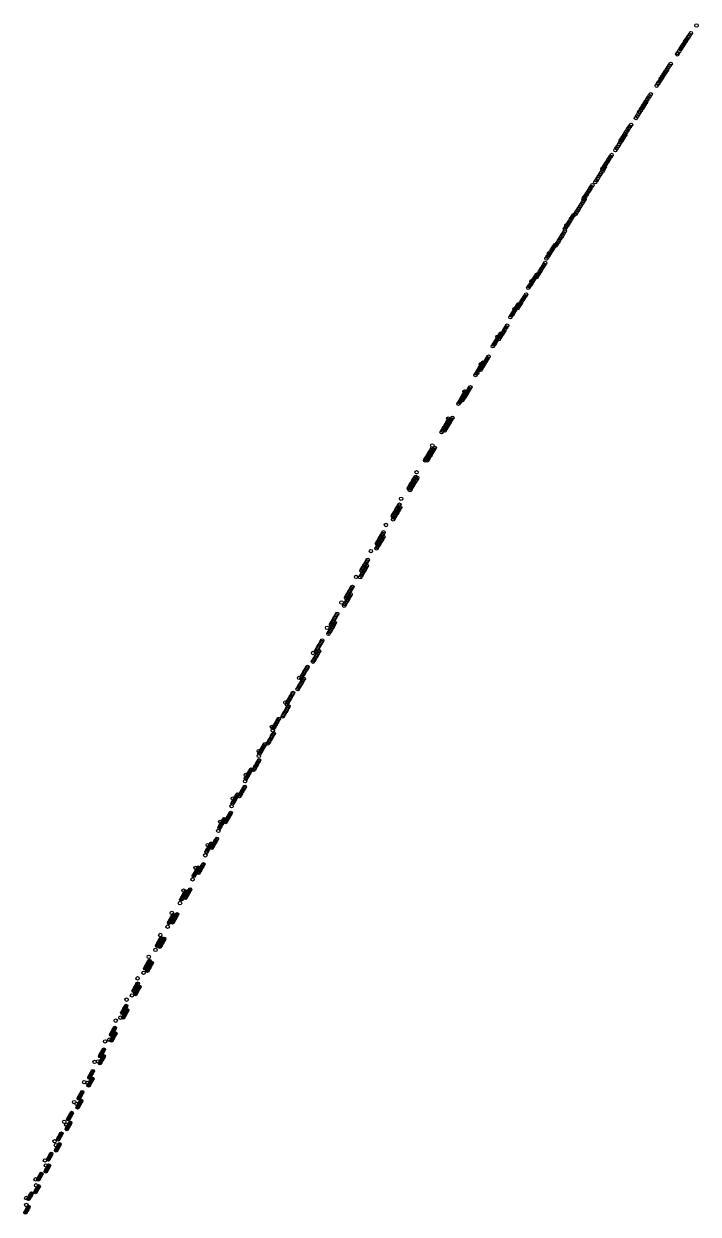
# Model space of a CAD drawing. Header units: millimetres. Extents: x -26 to 31, y -125 to 131.
# Drawn here: x 3.02 to 6.99, y 5.91 to 12.92 of the extents above; entities that cross this region are included whole.
import ezdxf

# ---------------------------------------------------------------- set-up
doc = ezdxf.new("R2010")
doc.units = ezdxf.units.MM
for name, color, linetype in [('Orb_10_28_1.00710_500', 10, 'Continuous'), ('Orb_10_28_1.00791_500', 1, 'Continuous'), ('Orb_10_28_1.00792_500', 2, 'Continuous'), ('Orb_10_28_1.00793_500', 3, 'Continuous'), ('Orb_10_28_1.00794_500', 4, 'Continuous'), ('Orb_10_28_1.00795_500', 5, 'Continuous'), ('Orb_10_28_1.00796_500', 6, 'Continuous'), ('Orb_10_28_1.00797_500', 7, 'Continuous'), ('Orb_10_28_1.00798_500', 8, 'Continuous'), ('Orb_10_28_1.00799_500', 9, 'Continuous'), ('Orb_10_28_1.008109_500', 10, 'Continuous'), ('Orb_10_28_1.008910_500', 1, 'Continuous'), ('Orb_10_28_1.008921_500', 2, 'Continuous'), ('Orb_10_28_1.008932_500', 3, 'Continuous'), ('Orb_10_28_1.008943_500', 4, 'Continuous'), ('Orb_10_28_1.008954_500', 5, 'Continuous'), ('Orb_10_28_1.008965_500', 6, 'Continuous'), ('Orb_10_28_1.008976_500', 7, 'Continuous'), ('Orb_10_28_1.008987_500', 8, 'Continuous'), ('Orb_10_28_1.008998_500', 9, 'Continuous')]:
    doc.layers.add(name, color=color, linetype=linetype)

msp = doc.modelspace()

# ---------------------------------------------------------------- linework, layer by layer
at = {"layer": 'Orb_10_28_1.00710_500'}
for centre in [(6.9849, 12.9145, 4.9508), (6.8711, 12.7448, 4.8338), (6.7588, 12.5754, 4.7202), (6.6478, 12.4065, 4.6098), (6.5383, 12.2382, 4.5025), (6.4302, 12.0704, 4.3984), (6.3236, 11.9033, 4.2972), (6.2184, 11.7369, 4.199), (6.1146, 11.5714, 4.1037), (6.0122, 11.4067, 4.0112), (5.9112, 11.2429, 3.9213), (5.8116, 11.08, 3.8342), (5.7134, 10.9182, 3.7496), (5.6167, 10.7574, 3.6675), (5.5213, 10.5978, 3.5878), (5.4273, 10.4392, 3.5106), (5.3346, 10.2819, 3.4356), (5.2434, 10.1258, 3.3629), (5.1535, 9.971, 3.2924), (5.0649, 9.8174, 3.2239), (4.9777, 9.6652, 3.1576), (4.8918, 9.5143, 3.0933), (4.8072, 9.3647, 3.0309), (4.7239, 9.2166, 2.9703), (4.642, 9.0699, 2.9117), (4.5613, 8.9247, 2.8548), (4.4819, 8.7809, 2.7996), (4.4038, 8.6386, 2.7461), (4.3269, 8.4977, 2.6942), (4.2512, 8.3584, 2.6439), (4.1768, 8.2206, 2.5952), (4.1036, 8.0843, 2.5479), (4.0316, 7.9496, 2.502), (3.9608, 7.8164, 2.4576), (3.8912, 7.6847, 2.4144), (3.8228, 7.5546, 2.3726), (3.7555, 7.4261, 2.3321), (3.6893, 7.2991, 2.2928), (3.6243, 7.1736, 2.2546), (3.5604, 7.0498, 2.2177), (3.4976, 6.9275, 2.1818), (3.4359, 6.8067, 2.147), (3.3753, 6.6875, 2.1133), (3.3157, 6.5698, 2.0805), (3.2572, 6.4537, 2.0487), (3.1998, 6.3392, 2.0179), (3.1433, 6.2261, 1.988), (3.0879, 6.1146, 1.959), (3.0335, 6.0046, 1.9308)]:
    msp.add_circle(centre, 0.01, dxfattribs=at)
at = {"layer": 'Orb_10_28_1.00791_500'}
for centre in [(6.8935, 12.7813, 4.8963), (6.7753, 12.6019, 4.778), (6.6588, 12.4231, 4.6633), (6.5439, 12.245, 4.5519), (6.4306, 12.0677, 4.444), (6.3189, 11.8913, 4.3392), (6.2088, 11.7158, 4.2376), (6.1002, 11.5413, 4.1391), (5.9933, 11.3678, 4.0436), (5.8879, 11.1954, 3.951), (5.7841, 11.0241, 3.8613), (5.6819, 10.8541, 3.7742), (5.5812, 10.6854, 3.6899), (5.4821, 10.5179, 3.6081), (5.3845, 10.3518, 3.5289), (5.2884, 10.1871, 3.4521), (5.1938, 10.0239, 3.3777), (5.1007, 9.862, 3.3056), (5.0091, 9.7017, 3.2358), (4.919, 9.5429, 3.1681), (4.8303, 9.3857, 3.1025), (4.7431, 9.23, 3.0389), (4.6573, 9.076, 2.9773), (4.5729, 8.9236, 2.9177), (4.49, 8.7728, 2.8599), (4.4084, 8.6236, 2.8039), (4.3282, 8.4761, 2.7496), (4.2494, 8.3304, 2.697), (4.1719, 8.1863, 2.6461), (4.0958, 8.0439, 2.5967), (4.021, 7.9032, 2.5489), (3.9475, 7.7643, 2.5025), (3.8753, 7.627, 2.4576), (3.8044, 7.4915, 2.4141), (3.7347, 7.3577, 2.3719), (3.6663, 7.2257, 2.331), (3.5991, 7.0954, 2.2913), (3.5331, 6.9667, 2.2529), (3.4683, 6.8399, 2.2156), (3.4047, 6.7147, 2.1795), (3.3423, 6.5912, 2.1445), (3.281, 6.4695, 2.1105), (3.2209, 6.3494, 2.0776), (3.1619, 6.2311, 2.0456), (3.104, 6.1144, 2.0146), (3.0472, 5.9994, 1.9845)]:
    msp.add_circle(centre, 0.01, dxfattribs=at)
at = {"layer": 'Orb_10_28_1.00792_500'}
for centre in [(6.9008, 12.7923, 4.9042), (6.7825, 12.6128, 4.7856), (6.6658, 12.4339, 4.6706), (6.5507, 12.2556, 4.5591), (6.4373, 12.0782, 4.4508), (6.3254, 11.9016, 4.3459), (6.2151, 11.7259, 4.2441), (6.1064, 11.5512, 4.1453), (5.9994, 11.3775, 4.0496), (5.8939, 11.2049, 3.9568), (5.7899, 11.0335, 3.8668), (5.6875, 10.8634, 3.7796), (5.5867, 10.6944, 3.6951), (5.4874, 10.5268, 3.6132), (5.3897, 10.3605, 3.5338), (5.2935, 10.1957, 3.4568), (5.1987, 10.0322, 3.3823), (5.1055, 9.8702, 3.31), (5.0138, 9.7097, 3.24), (4.9235, 9.5508, 3.1721), (4.8348, 9.3934, 3.1064), (4.7474, 9.2375, 3.0427), (4.6615, 9.0833, 2.981), (4.577, 8.9307, 2.9212), (4.494, 8.7798, 2.8633), (4.4123, 8.6305, 2.8072), (4.332, 8.4828, 2.7528), (4.2531, 8.3369, 2.7001), (4.1755, 8.1926, 2.6491), (4.0993, 8.0501, 2.5996), (4.0244, 7.9093, 2.5517), (3.9508, 7.7702, 2.5052), (3.8785, 7.6328, 2.4602), (3.8075, 7.4971, 2.4166), (3.7377, 7.3632, 2.3743), (3.6692, 7.231, 2.3333), (3.6019, 7.1005, 2.2936), (3.5358, 6.9718, 2.2551), (3.471, 6.8448, 2.2178), (3.4073, 6.7195, 2.1816), (3.3448, 6.5959, 2.1465), (3.2835, 6.474, 2.1125), (3.2233, 6.3538, 2.0794), (3.1642, 6.2353, 2.0474), (3.1062, 6.1185, 2.0164), (3.0493, 6.0034, 1.9862)]:
    msp.add_circle(centre, 0.01, dxfattribs=at)
at = {"layer": 'Orb_10_28_1.00793_500'}
for centre in [(6.9081, 12.8034, 4.9121), (6.7896, 12.6237, 4.7933), (6.6728, 12.4446, 4.678), (6.5576, 12.2662, 4.5662), (6.4439, 12.0886, 4.4577), (6.3319, 11.9118, 4.3525), (6.2215, 11.736, 4.2505), (6.1127, 11.5611, 4.1515), (6.0054, 11.3872, 4.0556), (5.8998, 11.2145, 3.9626), (5.7957, 11.0429, 3.8724), (5.6932, 10.8726, 3.785), (5.5922, 10.7035, 3.7003), (5.4928, 10.5357, 3.6182), (5.3949, 10.3692, 3.5386), (5.2985, 10.2042, 3.4615), (5.2037, 10.0406, 3.3868), (5.1103, 9.8784, 3.3144), (5.0185, 9.7178, 3.2442), (4.9281, 9.5586, 3.1762), (4.8392, 9.401, 3.1104), (4.7518, 9.2451, 3.0465), (4.6657, 9.0907, 2.9847), (4.5812, 8.9379, 2.9248), (4.498, 8.7868, 2.8667), (4.4162, 8.6373, 2.8105), (4.3358, 8.4895, 2.756), (4.2568, 8.3434, 2.7032), (4.1791, 8.199, 2.6521), (4.1028, 8.0563, 2.6025), (4.0278, 7.9153, 2.5545), (3.9541, 7.7761, 2.5079), (3.8817, 7.6385, 2.4628), (3.8106, 7.5027, 2.4191), (3.7407, 7.3686, 2.3768), (3.6721, 7.2363, 2.3357), (3.6048, 7.1057, 2.2959), (3.5386, 6.9768, 2.2573), (3.4737, 6.8496, 2.2199), (3.4099, 6.7242, 2.1837), (3.3473, 6.6005, 2.1485), (3.2859, 6.4785, 2.1144), (3.2256, 6.3582, 2.0813), (3.1665, 6.2395, 2.0492), (3.1085, 6.1226, 2.0181), (3.0515, 6.0074, 1.9879)]:
    msp.add_circle(centre, 0.01, dxfattribs=at)
at = {"layer": 'Orb_10_28_1.00794_500'}
for centre in [(6.9154, 12.8145, 4.92), (6.7968, 12.6346, 4.8009), (6.6798, 12.4554, 4.6854), (6.5644, 12.2768, 4.5733), (6.4506, 12.099, 4.4646), (6.3384, 11.9221, 4.3592), (6.2279, 11.7461, 4.2569), (6.1189, 11.571, 4.1578), (6.0115, 11.397, 4.0616), (5.9057, 11.2241, 3.9684), (5.8015, 11.0523, 3.878), (5.6988, 10.8818, 3.7904), (5.5977, 10.7125, 3.7055), (5.4981, 10.5446, 3.6233), (5.4001, 10.378, 3.5435), (5.3036, 10.2127, 3.4662), (5.2087, 10.0489, 3.3913), (5.1152, 9.8866, 3.3188), (5.0232, 9.7258, 3.2484), (4.9327, 9.5665, 3.1803), (4.8437, 9.4087, 3.1143), (4.7561, 9.2526, 3.0504), (4.67, 9.098, 2.9884), (4.5853, 8.9451, 2.9284), (4.502, 8.7938, 2.8702), (4.4201, 8.6441, 2.8138), (4.3396, 8.4962, 2.7592), (4.2605, 8.3499, 2.7063), (4.1827, 8.2054, 2.6551), (4.1063, 8.0625, 2.6054), (4.0312, 7.9214, 2.5573), (3.9574, 7.782, 2.5107), (3.8849, 7.6443, 2.4655), (3.8137, 7.5083, 2.4217), (3.7438, 7.3741, 2.3792), (3.6751, 7.2416, 2.3381), (3.6076, 7.1109, 2.2982), (3.5414, 6.9818, 2.2596), (3.4764, 6.8545, 2.2221), (3.4125, 6.729, 2.1858), (3.3499, 6.6051, 2.1505), (3.2884, 6.483, 2.1164), (3.228, 6.3625, 2.0832), (3.1688, 6.2438, 2.0511), (3.1107, 6.1267, 2.0199), (3.0537, 6.0114, 1.9896)]:
    msp.add_circle(centre, 0.01, dxfattribs=at)
at = {"layer": 'Orb_10_28_1.00795_500'}
for centre in [(6.9228, 12.8256, 4.9279), (6.804, 12.6455, 4.8086), (6.6868, 12.4661, 4.6928), (6.5712, 12.2874, 4.5805), (6.4573, 12.1095, 4.4715), (6.345, 11.9324, 4.3658), (6.2342, 11.7562, 4.2634), (6.1251, 11.5809, 4.164), (6.0176, 11.4068, 4.0676), (5.9116, 11.2337, 3.9742), (5.8072, 11.0618, 3.8836), (5.7044, 10.8911, 3.7959), (5.6032, 10.7216, 3.7108), (5.5035, 10.5535, 3.6283), (5.4053, 10.3867, 3.5484), (5.3087, 10.2213, 3.4709), (5.2136, 10.0573, 3.3959), (5.12, 9.8948, 3.3232), (5.0279, 9.7338, 3.2527), (4.9373, 9.5743, 3.1844), (4.8482, 9.4164, 3.1183), (4.7605, 9.2601, 3.0542), (4.6742, 9.1053, 2.9921), (4.5894, 8.9522, 2.9319), (4.506, 8.8008, 2.8736), (4.424, 8.651, 2.8172), (4.3434, 8.5029, 2.7625), (4.2642, 8.3565, 2.7094), (4.1863, 8.2117, 2.6581), (4.1098, 8.0687, 2.6083), (4.0346, 7.9274, 2.5601), (3.9607, 7.7879, 2.5134), (3.8881, 7.65, 2.4681), (3.8168, 7.5139, 2.4242), (3.7468, 7.3796, 2.3817), (3.678, 7.2469, 2.3405), (3.6105, 7.116, 2.3005), (3.5442, 6.9869, 2.2618), (3.4791, 6.8594, 2.2242), (3.4151, 6.7337, 2.1878), (3.3524, 6.6097, 2.1525), (3.2908, 6.4875, 2.1183), (3.2304, 6.3669, 2.0851), (3.1711, 6.248, 2.0529), (3.1129, 6.1309, 2.0217), (3.0559, 6.0154, 1.9913)]:
    msp.add_circle(centre, 0.01, dxfattribs=at)
at = {"layer": 'Orb_10_28_1.00796_500'}
for centre in [(6.9301, 12.8366, 4.9359), (6.8112, 12.6565, 4.8163), (6.6938, 12.4769, 4.7002), (6.5781, 12.298, 4.5876), (6.464, 12.1199, 4.4784), (6.3515, 11.9426, 4.3725), (6.2406, 11.7663, 4.2698), (6.1313, 11.5909, 4.1702), (6.0236, 11.4165, 4.0736), (5.9175, 11.2433, 3.98), (5.813, 11.0712, 3.8892), (5.7101, 10.9003, 3.8013), (5.6087, 10.7307, 3.716), (5.5089, 10.5624, 3.6334), (5.4106, 10.3954, 3.5533), (5.3138, 10.2298, 3.4756), (5.2186, 10.0657, 3.4004), (5.1249, 9.903, 3.3276), (5.0326, 9.7418, 3.2569), (4.9419, 9.5822, 3.1885), (4.8526, 9.4241, 3.1222), (4.7648, 9.2676, 3.058), (4.6785, 9.1127, 2.9958), (4.5935, 8.9594, 2.9355), (4.51, 8.8078, 2.8771), (4.4279, 8.6579, 2.8205), (4.3472, 8.5096, 2.7657), (4.2679, 8.363, 2.7126), (4.1899, 8.2181, 2.6611), (4.1133, 8.0749, 2.6112), (4.038, 7.9335, 2.5629), (3.964, 7.7938, 2.5161), (3.8913, 7.6558, 2.4707), (3.8199, 7.5195, 2.4268), (3.7498, 7.385, 2.3842), (3.681, 7.2523, 2.3429), (3.6133, 7.1212, 2.3028), (3.5469, 6.9919, 2.264), (3.4818, 6.8643, 2.2264), (3.4178, 6.7385, 2.1899), (3.3549, 6.6144, 2.1546), (3.2933, 6.492, 2.1203), (3.2328, 6.3713, 2.087), (3.1734, 6.2523, 2.0547), (3.1152, 6.135, 2.0234), (3.058, 6.0194, 1.9931)]:
    msp.add_circle(centre, 0.01, dxfattribs=at)
at = {"layer": 'Orb_10_28_1.00797_500'}
for centre in [(6.9375, 12.8477, 4.9438), (6.8184, 12.6674, 4.824), (6.7008, 12.4877, 4.7076), (6.585, 12.3086, 4.5948), (6.4707, 12.1303, 4.4854), (6.358, 11.9529, 4.3792), (6.247, 11.7764, 4.2763), (6.1376, 11.6008, 4.1764), (6.0297, 11.4263, 4.0797), (5.9235, 11.2529, 3.9858), (5.8188, 11.0806, 3.8949), (5.7157, 10.9095, 3.8067), (5.6142, 10.7397, 3.7212), (5.5142, 10.5713, 3.6384), (5.4158, 10.4041, 3.5582), (5.3189, 10.2384, 3.4804), (5.2236, 10.0741, 3.405), (5.1297, 9.9112, 3.332), (5.0374, 9.7499, 3.2612), (4.9465, 9.59, 3.1926), (4.8571, 9.4318, 3.1262), (4.7692, 9.2751, 3.0618), (4.6827, 9.1201, 2.9995), (4.5977, 8.9666, 2.9391), (4.514, 8.8148, 2.8806), (4.4318, 8.6647, 2.8239), (4.351, 8.5163, 2.7689), (4.2716, 8.3695, 2.7157), (4.1935, 8.2245, 2.6641), (4.1168, 8.0812, 2.6142), (4.0414, 7.9396, 2.5657), (3.9673, 7.7997, 2.5188), (3.8945, 7.6616, 2.4734), (3.8231, 7.5252, 2.4293), (3.7528, 7.3905, 2.3866), (3.6839, 7.2576, 2.3452), (3.6162, 7.1264, 2.3051), (3.5497, 6.997, 2.2662), (3.4844, 6.8693, 2.2286), (3.4204, 6.7433, 2.192), (3.3575, 6.619, 2.1566), (3.2958, 6.4965, 2.1222), (3.2352, 6.3757, 2.0889), (3.1758, 6.2565, 2.0566), (3.1174, 6.1391, 2.0252), (3.0602, 6.0234, 1.9948)]:
    msp.add_circle(centre, 0.01, dxfattribs=at)
at = {"layer": 'Orb_10_28_1.00798_500'}
for centre in [(6.9448, 12.8588, 4.9518), (6.8255, 12.6783, 4.8317), (6.7079, 12.4985, 4.7151), (6.5918, 12.3192, 4.602), (6.4774, 12.1408, 4.4923), (6.3646, 11.9632, 4.3859), (6.2534, 11.7865, 4.2827), (6.1438, 11.6108, 4.1827), (6.0358, 11.4361, 4.0857), (5.9294, 11.2625, 3.9917), (5.8246, 11.09, 3.9005), (5.7214, 10.9188, 3.8121), (5.6197, 10.7488, 3.7265), (5.5196, 10.5802, 3.6435), (5.421, 10.4128, 3.563), (5.324, 10.2469, 3.4851), (5.2285, 10.0824, 3.4096), (5.1346, 9.9194, 3.3364), (5.0421, 9.7579, 3.2655), (4.9511, 9.5979, 3.1968), (4.8616, 9.4395, 3.1302), (4.7735, 9.2826, 3.0657), (4.6869, 9.1274, 3.0032), (4.6018, 8.9738, 2.9427), (4.5181, 8.8219, 2.884), (4.4357, 8.6716, 2.8272), (4.3548, 8.523, 2.7722), (4.2753, 8.3761, 2.7188), (4.1971, 8.2309, 2.6671), (4.1203, 8.0874, 2.6171), (4.0448, 7.9456, 2.5686), (3.9706, 7.8056, 2.5216), (3.8977, 7.6673, 2.476), (3.8262, 7.5308, 2.4319), (3.7559, 7.396, 2.3891), (3.6868, 7.2629, 2.3476), (3.6191, 7.1316, 2.3074), (3.5525, 7.002, 2.2685), (3.4871, 6.8742, 2.2307), (3.423, 6.748, 2.1941), (3.36, 6.6237, 2.1586), (3.2982, 6.501, 2.1242), (3.2376, 6.38, 2.0908), (3.1781, 6.2608, 2.0584), (3.1197, 6.1432, 2.027), (3.0624, 6.0274, 1.9965)]:
    msp.add_circle(centre, 0.01, dxfattribs=at)
at = {"layer": 'Orb_10_28_1.00799_500'}
for centre in [(6.9522, 12.8699, 4.9598), (6.8327, 12.6893, 4.8394), (6.7149, 12.5092, 4.7225), (6.5987, 12.3299, 4.6092), (6.4841, 12.1513, 4.4993), (6.3711, 11.9735, 4.3926), (6.2598, 11.7966, 4.2892), (6.15, 11.6207, 4.189), (6.0419, 11.4458, 4.0917), (5.9354, 11.2721, 3.9975), (5.8304, 11.0995, 3.9061), (5.727, 10.9281, 3.8176), (5.6252, 10.7579, 3.7317), (5.525, 10.5891, 3.6486), (5.4263, 10.4216, 3.568), (5.3291, 10.2555, 3.4898), (5.2335, 10.0908, 3.4141), (5.1394, 9.9276, 3.3408), (5.0468, 9.7659, 3.2697), (4.9557, 9.6058, 3.2009), (4.8661, 9.4472, 3.1342), (4.7779, 9.2902, 3.0695), (4.6912, 9.1348, 3.0069), (4.6059, 8.981, 2.9463), (4.5221, 8.8289, 2.8875), (4.4397, 8.6784, 2.8306), (4.3586, 8.5297, 2.7754), (4.279, 8.3826, 2.7219), (4.2007, 8.2373, 2.6702), (4.1238, 8.0936, 2.62), (4.0482, 7.9517, 2.5714), (3.9739, 7.8115, 2.5243), (3.901, 7.6731, 2.4787), (3.8293, 7.5364, 2.4344), (3.7589, 7.4015, 2.3916), (3.6898, 7.2683, 2.35), (3.6219, 7.1368, 2.3097), (3.5553, 7.0071, 2.2707), (3.4898, 6.8791, 2.2329), (3.4256, 6.7528, 2.1962), (3.3626, 6.6283, 2.1606), (3.3007, 6.5055, 2.1261), (3.24, 6.3844, 2.0927), (3.1804, 6.265, 2.0602), (3.1219, 6.1474, 2.0287), (3.0646, 6.0314, 1.9982)]:
    msp.add_circle(centre, 0.01, dxfattribs=at)
at = {"layer": 'Orb_10_28_1.008109_500'}
for centre in [(6.919, 12.82, 4.9321), (6.7991, 12.638, 4.8121), (6.681, 12.4567, 4.6957), (6.5645, 12.2761, 4.5828), (6.4496, 12.0964, 4.4733), (6.3364, 11.9175, 4.3671), (6.2248, 11.7396, 4.2642), (6.1149, 11.5627, 4.1644), (6.0066, 11.3868, 4.0676), (5.8999, 11.2122, 3.9739), (5.7948, 11.0387, 3.883), (5.6913, 10.8665, 3.7949), (5.5894, 10.6955, 3.7095), (5.4891, 10.526, 3.6268), (5.3903, 10.3578, 3.5467), (5.2931, 10.1911, 3.4691), (5.1975, 10.0258, 3.3938), (5.1034, 9.8621, 3.3209), (5.0108, 9.6999, 3.2503), (4.9197, 9.5392, 3.1819), (4.8302, 9.3802, 3.1157), (4.7421, 9.2228, 3.0515), (4.6554, 9.067, 2.9893), (4.5703, 8.9129, 2.9291), (4.4865, 8.7605, 2.8708), (4.4042, 8.6098, 2.8142), (4.3233, 8.4609, 2.7595), (4.2438, 8.3136, 2.7065), (4.1657, 8.1681, 2.6551), (4.0889, 8.0243, 2.6053), (4.0135, 7.8823, 2.5571), (3.9395, 7.7421, 2.5103), (3.8667, 7.6036, 2.465), (3.7952, 7.4669, 2.4212), (3.7251, 7.332, 2.3786), (3.6562, 7.1988, 2.3374), (3.5885, 7.0674, 2.2975), (3.5221, 6.9378, 2.2588), (3.457, 6.8099, 2.2213), (3.393, 6.6838, 2.1849), (3.3302, 6.5594, 2.1496), (3.2686, 6.4368, 2.1154), (3.2081, 6.3159, 2.0822), (3.1488, 6.1967, 2.05), (3.0907, 6.0793, 2.0188), (3.0336, 5.9636, 1.9885)]:
    msp.add_circle(centre, 0.01, dxfattribs=at)
at = {"layer": 'Orb_10_28_1.008910_500'}
for centre in [(6.8749, 12.7515, 4.93), (6.7504, 12.56, 4.8073), (6.6276, 12.3694, 4.6885), (6.5068, 12.1797, 4.5734), (6.3877, 11.9911, 4.4619), (6.2705, 11.8036, 4.3539), (6.1551, 11.6173, 4.2494), (6.0415, 11.4322, 4.1481), (5.9297, 11.2485, 4.05), (5.8197, 11.0661, 3.9551), (5.7114, 10.8852, 3.8631), (5.6049, 10.7058, 3.7741), (5.5001, 10.5279, 3.688), (5.3971, 10.3517, 3.6046), (5.2958, 10.177, 3.5238), (5.1962, 10.004, 3.4457), (5.0983, 9.8328, 3.37), (5.002, 9.6633, 3.2968), (4.9074, 9.4955, 3.2259), (4.8145, 9.3296, 3.1573), (4.7231, 9.1655, 3.0909), (4.6334, 9.0032, 3.0267), (4.5453, 8.8428, 2.9645), (4.4587, 8.6843, 2.9042), (4.3736, 8.5277, 2.8459), (4.2901, 8.373, 2.7895), (4.2082, 8.2202, 2.7349), (4.1277, 8.0694, 2.682), (4.0487, 7.9205, 2.6307), (3.9711, 7.7735, 2.5812), (3.895, 7.6285, 2.5331), (3.8204, 7.4855, 2.4866), (3.7471, 7.3443, 2.4416), (3.6752, 7.2052, 2.3979), (3.6047, 7.068, 2.3557), (3.5355, 6.9327, 2.3147), (3.4677, 6.7993, 2.275), (3.4011, 6.6679, 2.2366), (3.3359, 6.5384, 2.1993), (3.272, 6.4108, 2.1631), (3.2093, 6.2851, 2.1281), (3.1478, 6.1613, 2.0941), (3.0876, 6.0394, 2.0612), (3.0285, 5.9193, 2.0292)]:
    msp.add_circle(centre, 0.01, dxfattribs=at)
at = {"layer": 'Orb_10_28_1.008921_500'}
for centre in [(6.8826, 12.7632, 4.9382), (6.7578, 12.5715, 4.8153), (6.6349, 12.3807, 4.6962), (6.5139, 12.1908, 4.5808), (6.3947, 12.002, 4.469), (6.2773, 11.8143, 4.3608), (6.1617, 11.6278, 4.256), (6.0479, 11.4426, 4.1545), (5.936, 11.2586, 4.0562), (5.8258, 11.0761, 3.961), (5.7174, 10.895, 3.8689), (5.6107, 10.7154, 3.7797), (5.5058, 10.5373, 3.6933), (5.4026, 10.3608, 3.6097), (5.3012, 10.186, 3.5288), (5.2014, 10.0128, 3.4505), (5.1034, 9.8414, 3.3746), (5.007, 9.6717, 3.3013), (4.9122, 9.5037, 3.2302), (4.8191, 9.3376, 3.1615), (4.7277, 9.1733, 3.0949), (4.6378, 9.0109, 3.0305), (4.5495, 8.8503, 2.9682), (4.4628, 8.6916, 2.9078), (4.3777, 8.5348, 2.8494), (4.2941, 8.3799, 2.7928), (4.212, 8.227, 2.7381), (4.1314, 8.0759, 2.6851), (4.0523, 7.9269, 2.6338), (3.9746, 7.7797, 2.5841), (3.8984, 7.6346, 2.5359), (3.8236, 7.4913, 2.4893), (3.7503, 7.3501, 2.4442), (3.6783, 7.2107, 2.4005), (3.6077, 7.0734, 2.3581), (3.5384, 6.9379, 2.3171), (3.4705, 6.8044, 2.2773), (3.4039, 6.6728, 2.2388), (3.3386, 6.5432, 2.2014), (3.2745, 6.4155, 2.1652), (3.2117, 6.2896, 2.1301), (3.1502, 6.1657, 2.0961), (3.0899, 6.0436, 2.063), (3.0308, 5.9234, 2.031)]:
    msp.add_circle(centre, 0.01, dxfattribs=at)
at = {"layer": 'Orb_10_28_1.008932_500'}
for centre in [(6.8903, 12.7749, 4.9464), (6.7653, 12.583, 4.8232), (6.6423, 12.392, 4.7038), (6.521, 12.202, 4.5882), (6.4016, 12.013, 4.4762), (6.2841, 11.8251, 4.3677), (6.1683, 11.6384, 4.2626), (6.0544, 11.4529, 4.1609), (5.9422, 11.2688, 4.0623), (5.8319, 11.086, 3.9669), (5.7233, 10.9047, 3.8746), (5.6165, 10.7249, 3.7852), (5.5114, 10.5467, 3.6986), (5.4081, 10.37, 3.6148), (5.3065, 10.195, 3.5337), (5.2066, 10.0216, 3.4552), (5.1084, 9.85, 3.3793), (5.0119, 9.6801, 3.3057), (4.917, 9.512, 3.2345), (4.8238, 9.3456, 3.1656), (4.7322, 9.1811, 3.0989), (4.6422, 9.0185, 3.0344), (4.5538, 8.8577, 2.9719), (4.467, 8.6989, 2.9114), (4.3817, 8.5419, 2.8529), (4.298, 8.3868, 2.7962), (4.2158, 8.2337, 2.7413), (4.1351, 8.0825, 2.6882), (4.0559, 7.9333, 2.6368), (3.9781, 7.786, 2.587), (3.9018, 7.6406, 2.5387), (3.8269, 7.4972, 2.492), (3.7535, 7.3558, 2.4468), (3.6814, 7.2163, 2.403), (3.6107, 7.0788, 2.3605), (3.5413, 6.9432, 2.3194), (3.4733, 6.8095, 2.2796), (3.4066, 6.6778, 2.241), (3.3412, 6.548, 2.2035), (3.2771, 6.4201, 2.1673), (3.2142, 6.2941, 2.1321), (3.1526, 6.1701, 2.098), (3.0922, 6.0478, 2.0649), (3.033, 5.9275, 2.0328)]:
    msp.add_circle(centre, 0.01, dxfattribs=at)
at = {"layer": 'Orb_10_28_1.008943_500'}
for centre in [(6.898, 12.7866, 4.9547), (6.7729, 12.5945, 4.8312), (6.6496, 12.4033, 4.7115), (6.5282, 12.2131, 4.5956), (6.4086, 12.0239, 4.4833), (6.2909, 11.8358, 4.3746), (6.1749, 11.6489, 4.2692), (6.0608, 11.4633, 4.1673), (5.9485, 11.279, 4.0685), (5.838, 11.096, 3.9729), (5.7293, 10.9145, 3.8803), (5.6223, 10.7345, 3.7907), (5.5171, 10.5561, 3.704), (5.4136, 10.3792, 3.62), (5.3119, 10.204, 3.5387), (5.2118, 10.0304, 3.46), (5.1135, 9.8586, 3.3839), (5.0168, 9.6885, 3.3102), (4.9218, 9.5202, 3.2388), (4.8285, 9.3537, 3.1698), (4.7367, 9.189, 3.1029), (4.6466, 9.0262, 3.0382), (4.5581, 8.8652, 2.9756), (4.4712, 8.7061, 2.915), (4.3858, 8.549, 2.8563), (4.3019, 8.3938, 2.7995), (4.2196, 8.2404, 2.7446), (4.1388, 8.0891, 2.6913), (4.0595, 7.9397, 2.6398), (3.9816, 7.7922, 2.5899), (3.9052, 7.6467, 2.5416), (3.8302, 7.5031, 2.4948), (3.7566, 7.3615, 2.4494), (3.6845, 7.2219, 2.4055), (3.6137, 7.0842, 2.363), (3.5442, 6.9484, 2.3218), (3.4761, 6.8146, 2.2819), (3.4093, 6.6828, 2.2432), (3.3438, 6.5528, 2.2057), (3.2796, 6.4248, 2.1693), (3.2167, 6.2987, 2.1341), (3.155, 6.1744, 2.0999), (3.0945, 6.0521, 2.0668), (3.0353, 5.9316, 2.0346)]:
    msp.add_circle(centre, 0.01, dxfattribs=at)
at = {"layer": 'Orb_10_28_1.008954_500'}
for centre in [(6.9057, 12.7983, 4.9629), (6.7804, 12.6061, 4.8391), (6.6569, 12.4147, 4.7192), (6.5353, 12.2243, 4.603), (6.4156, 12.0349, 4.4904), (6.2976, 11.8466, 4.3814), (6.1816, 11.6595, 4.2759), (6.0673, 11.4737, 4.1737), (5.9548, 11.2891, 4.0747), (5.8441, 11.106, 3.9789), (5.7352, 10.9243, 3.8861), (5.6281, 10.7441, 3.7963), (5.5228, 10.5655, 3.7093), (5.4191, 10.3884, 3.6252), (5.3172, 10.213, 3.5437), (5.2171, 10.0392, 3.4648), (5.1186, 9.8672, 3.3885), (5.0218, 9.6969, 3.3146), (4.9266, 9.5284, 3.2431), (4.8331, 9.3617, 3.1739), (4.7413, 9.1968, 3.1069), (4.651, 9.0338, 3.0421), (4.5624, 8.8727, 2.9794), (4.4753, 8.7134, 2.9186), (4.3898, 8.5561, 2.8598), (4.3059, 8.4007, 2.8029), (4.2234, 8.2472, 2.7478), (4.1425, 8.0957, 2.6944), (4.0631, 7.9461, 2.6428), (3.9851, 7.7984, 2.5928), (3.9086, 7.6527, 2.5444), (3.8335, 7.509, 2.4975), (3.7598, 7.3673, 2.452), (3.6876, 7.2275, 2.4081), (3.6167, 7.0896, 2.3654), (3.5471, 6.9537, 2.3241), (3.4789, 6.8197, 2.2841), (3.4121, 6.6877, 2.2454), (3.3465, 6.5576, 2.2078), (3.2822, 6.4295, 2.1714), (3.2192, 6.3032, 2.1361), (3.1574, 6.1788, 2.1018), (3.0969, 6.0564, 2.0686), (3.0375, 5.9358, 2.0364)]:
    msp.add_circle(centre, 0.01, dxfattribs=at)
at = {"layer": 'Orb_10_28_1.008965_500'}
for centre in [(6.9134, 12.81, 4.9712), (6.7879, 12.6176, 4.8471), (6.6643, 12.426, 4.7269), (6.5425, 12.2354, 4.6104), (6.4225, 12.0458, 4.4976), (6.3045, 11.8574, 4.3883), (6.1882, 11.6701, 4.2825), (6.0737, 11.484, 4.1801), (5.9611, 11.2993, 4.0809), (5.8503, 11.116, 3.9848), (5.7412, 10.9341, 3.8918), (5.6339, 10.7537, 3.8018), (5.5284, 10.5749, 3.7147), (5.4247, 10.3976, 3.6303), (5.3226, 10.222, 3.5487), (5.2223, 10.048, 3.4696), (5.1237, 9.8758, 3.3931), (5.0267, 9.7053, 3.3191), (4.9314, 9.5366, 3.2474), (4.8378, 9.3697, 3.1781), (4.7458, 9.2047, 3.111), (4.6555, 9.0415, 3.046), (4.5667, 8.8801, 2.9831), (4.4795, 8.7207, 2.9222), (4.3939, 8.5632, 2.8633), (4.3098, 8.4076, 2.8063), (4.2272, 8.2539, 2.751), (4.1462, 8.1022, 2.6976), (4.0667, 7.9525, 2.6458), (3.9886, 7.8047, 2.5957), (3.912, 7.6588, 2.5472), (3.8368, 7.5149, 2.5002), (3.763, 7.373, 2.4547), (3.6907, 7.233, 2.4106), (3.6197, 7.095, 2.3679), (3.55, 6.959, 2.3265), (3.4818, 6.8249, 2.2864), (3.4148, 6.6927, 2.2476), (3.3491, 6.5625, 2.2099), (3.2848, 6.4341, 2.1734), (3.2217, 6.3077, 2.1381), (3.1598, 6.1832, 2.1038), (3.0992, 6.0606, 2.0705), (3.0398, 5.9399, 2.0382)]:
    msp.add_circle(centre, 0.01, dxfattribs=at)
at = {"layer": 'Orb_10_28_1.008976_500'}
for centre in [(6.9211, 12.8217, 4.9795), (6.7954, 12.6291, 4.8551), (6.6716, 12.4374, 4.7346), (6.5496, 12.2466, 4.6178), (6.4295, 12.0568, 4.5048), (6.3113, 11.8681, 4.3953), (6.1948, 11.6807, 4.2892), (6.0802, 11.4944, 4.1865), (5.9674, 11.3095, 4.0871), (5.8564, 11.126, 3.9908), (5.7472, 10.9439, 3.8976), (5.6398, 10.7633, 3.8074), (5.5341, 10.5843, 3.72), (5.4302, 10.4068, 3.6355), (5.328, 10.231, 3.5537), (5.2275, 10.0568, 3.4744), (5.1287, 9.8844, 3.3978), (5.0317, 9.7137, 3.3236), (4.9362, 9.5449, 3.2518), (4.8425, 9.3778, 3.1822), (4.7504, 9.2125, 3.115), (4.6599, 9.0491, 3.0499), (4.571, 8.8876, 2.9868), (4.4837, 8.728, 2.9258), (4.3979, 8.5703, 2.8668), (4.3137, 8.4145, 2.8096), (4.2311, 8.2607, 2.7543), (4.1499, 8.1088, 2.7007), (4.0703, 7.9589, 2.6488), (3.9921, 7.8109, 2.5986), (3.9154, 7.6649, 2.55), (3.8401, 7.5208, 2.5029), (3.7662, 7.3787, 2.4573), (3.6938, 7.2386, 2.4131), (3.6227, 7.1005, 2.3703), (3.553, 6.9642, 2.3289), (3.4846, 6.83, 2.2887), (3.4175, 6.6977, 2.2498), (3.3518, 6.5673, 2.2121), (3.2873, 6.4388, 2.1755), (3.2242, 6.3123, 2.1401), (3.1622, 6.1876, 2.1057), (3.1015, 6.0649, 2.0724), (3.0421, 5.944, 2.04)]:
    msp.add_circle(centre, 0.01, dxfattribs=at)
at = {"layer": 'Orb_10_28_1.008987_500'}
for centre in [(6.9288, 12.8335, 4.9878), (6.803, 12.6407, 4.8631), (6.679, 12.4487, 4.7423), (6.5568, 12.2578, 4.6253), (6.4365, 12.0678, 4.512), (6.3181, 11.8789, 4.4022), (6.2015, 11.6913, 4.2959), (6.0867, 11.5048, 4.193), (5.9737, 11.3197, 4.0933), (5.8626, 11.136, 3.9968), (5.7532, 10.9537, 3.9034), (5.6456, 10.7729, 3.8129), (5.5398, 10.5937, 3.7254), (5.4357, 10.416, 3.6407), (5.3334, 10.24, 3.5586), (5.2327, 10.0657, 3.4793), (5.1338, 9.893, 3.4024), (5.0366, 9.7222, 3.3281), (4.9411, 9.5531, 3.2561), (4.8472, 9.3858, 3.1864), (4.7549, 9.2204, 3.119), (4.6643, 9.0568, 3.0537), (4.5753, 8.8951, 2.9906), (4.4878, 8.7353, 2.9294), (4.402, 8.5774, 2.8703), (4.3177, 8.4215, 2.813), (4.2349, 8.2675, 2.7575), (4.1536, 8.1154, 2.7038), (4.0739, 7.9653, 2.6519), (3.9956, 7.8171, 2.6016), (3.9188, 7.671, 2.5528), (3.8434, 7.5267, 2.5056), (3.7694, 7.3845, 2.4599), (3.6969, 7.2442, 2.4157), (3.6257, 7.1059, 2.3728), (3.5559, 6.9695, 2.3313), (3.4874, 6.8351, 2.291), (3.4203, 6.7026, 2.252), (3.3545, 6.5721, 2.2142), (3.2899, 6.4435, 2.1776), (3.2267, 6.3168, 2.1421), (3.1646, 6.192, 2.1076), (3.1039, 6.0691, 2.0742), (3.0443, 5.9481, 2.0418)]:
    msp.add_circle(centre, 0.01, dxfattribs=at)
at = {"layer": 'Orb_10_28_1.008998_500'}
for centre in [(6.9366, 12.8452, 4.9961), (6.8105, 12.6522, 4.8711), (6.6863, 12.4601, 4.75), (6.564, 12.2689, 4.6328), (6.4435, 12.0788, 4.5191), (6.3249, 11.8897, 4.4091), (6.2081, 11.7019, 4.3026), (6.0932, 11.5152, 4.1994), (5.98, 11.3299, 4.0995), (5.8687, 11.146, 4.0028), (5.7592, 10.9635, 3.9092), (5.6514, 10.7825, 3.8185), (5.5455, 10.6031, 3.7308), (5.4412, 10.4252, 3.6458), (5.3387, 10.249, 3.5636), (5.238, 10.0745, 3.4841), (5.1389, 9.9017, 3.4071), (5.0416, 9.7306, 3.3325), (4.9459, 9.5613, 3.2604), (4.8519, 9.3939, 3.1906), (4.7595, 9.2283, 3.123), (4.6687, 9.0645, 3.0576), (4.5796, 8.9026, 2.9943), (4.492, 8.7426, 2.9331), (4.4061, 8.5846, 2.8738), (4.3216, 8.4284, 2.8164), (4.2387, 8.2742, 2.7608), (4.1574, 8.122, 2.707), (4.0775, 7.9717, 2.6549), (3.9991, 7.8234, 2.6045), (3.9222, 7.677, 2.5557), (3.8467, 7.5327, 2.5084), (3.7726, 7.3902, 2.4626), (3.7, 7.2498, 2.4182), (3.6287, 7.1113, 2.3753), (3.5588, 6.9748, 2.3336), (3.4902, 6.8402, 2.2933), (3.423, 6.7076, 2.2542), (3.3571, 6.5769, 2.2164), (3.2925, 6.4482, 2.1796), (3.2291, 6.3214, 2.1441), (3.1671, 6.1964, 2.1096), (3.1062, 6.0734, 2.0761), (3.0466, 5.9523, 2.0436)]:
    msp.add_circle(centre, 0.01, dxfattribs=at)

doc.saveas('drawing.dxf')
